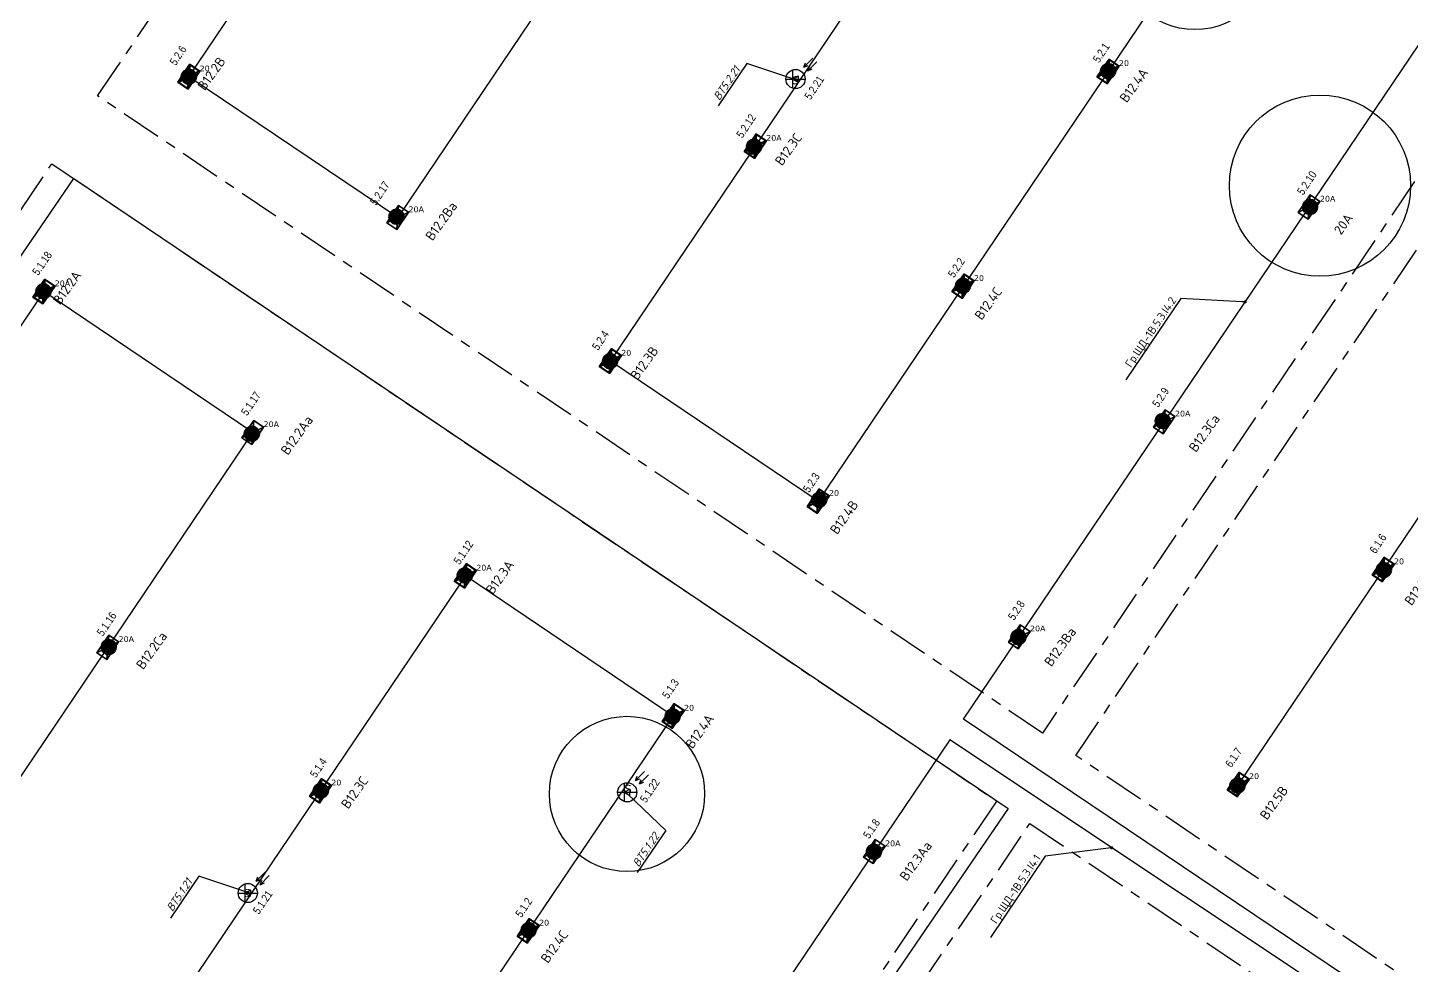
# Model space of a CAD drawing. Header units: millimetres. Extents: x -243740 to 150609, y -473655 to -165121.
# Drawn here: x 34814 to 78050, y -307280 to -277976 of the extents above; entities that cross this region are included whole.
import ezdxf
from ezdxf import colors
from ezdxf.entities.mleader import LeaderData, LeaderLine
from ezdxf.enums import TextEntityAlignment as Align
from ezdxf.math import Vec2, Vec3

# ---------------------------------------------------------------- set-up
doc = ezdxf.new("R2010")
doc.units = ezdxf.units.MM
doc.linetypes.add('Линия сетки', pattern=[22.225, 12.7, -3.175, 3.175, -3.175])
for name, color, linetype, lineweight in [('0_Авт.', 255, 'Continuous', 5), ('_освещение_dali', 3, 'Continuous', 50), ('DALLI', 6, 'TRAY', 30), ('Аварийное_овещение', 1, 'Continuous', 30), ('Светильники аварийные', 1, 'Continuous', 40)]:
    doc.layers.add(name, color=color, linetype=linetype, lineweight=lineweight)
for name, color, linetype in [('_Гр.ЩД-1В.5.3.I4.1', 6, 'Continuous'), ('_Гр.ЩД-1В.5.3.I4.2', 6, 'Continuous'), ('_Гр.ЩД-1В.5.3.I4.5', 6, 'Continuous')]:
    doc.layers.add(name, color=color, linetype=linetype)
doc.layers.add('сВЕтильники', color=7, linetype='Continuous', lineweight=40, true_color=0x600080)
doc.styles.add('ELine', font='txt.shx')
doc.styles.add('ISOCPEUR', font='isocpeur.ttf')
doc.styles.add('ISOCPEUR_1', font='isocpeur.ttf', dxfattribs={"height": 200})
doc.styles.get("Standard").update_dxf_attribs({"font": 'ARIALN.TTF'})
doc.styles.add('TableTextStyle', font='')
doc.styles.add('Шрифт - 200', font='', dxfattribs={"height": 200})
doc.styles.get('TableTextStyle').set_extended_font_data('VERDANA.TTF')
doc.styles.get('Шрифт - 200').set_extended_font_data('GOST Common', italic=True)
doc.linetypes.add('TRAY', pattern='A,12.119257,["_",ELine,S=4.5,R=90,X=0,Y=-1.555839],0.750382,["_",ELine,S=4.5,R=0,X=0,Y=-0.805849],1.314849,["_",ELine,S=4.5,R=0,X=0,Y=-0.805849],2.250029,["_",ELine,S=4.5,R=90,X=0,Y=-1.555839],13.565483', length=30)
doc.linetypes.add('Truba', pattern='A,3e-05,[4,MSH_7,S=1,R=0,X=0,Y=0],-3.022072', length=3.022102)
doc.linetypes.add('Проводка в лотке', pattern='A,7.5,[130,ltypeshp.shx,S=0.5,R=0,X=0,Y=0],1,[130,ltypeshp.shx,S=1,R=90,X=0,Y=-0.5],1,[130,ltypeshp.shx,S=0.5,R=0,X=0,Y=0],7.5', length=17)

# ---------------------------------------------------------------- blocks, each defined once
blk = doc.blocks.new('A$C0249faeb')
at = {"layer": 'DALLI', "color": 0, "linetype": 'Линия сетки', "lineweight": -3, "ltscale": 100}
for points in [[(-59923, -4517), (-76521, -29124), (-106044, -9211), (-89446, 15396)], [(-32903, -22743), (-49501, -47350), (-75483, -29824), (-58886, -5217)], [(-77952, -31246), (-93849, -54814), (-123372, -34900), (-107475, -11332)], [(-50932, -49471), (-66828, -73039), (-92811, -55514), (-76915, -31946)]]:
    blk.add_lwpolyline(points, close=True, dxfattribs=at)
blk = doc.blocks.new('A$C85fa3c5e')
at = {"layer": '0_Авт.', "color": 6, "lineweight": 25, "ltscale": 100}
for points in [[(5.42, 6.5), (2.59, 3.68), (3.15, 5.07)], [(5.42, 6.5), (2.59, 3.68), (3.98, 4.24)], [(6.66, 5.43), (3.83, 2.6), (4.39, 3.99)], [(6.66, 5.43), (3.83, 2.6), (5.22, 3.16)], [(-3, 0), (3, 0)], [(-0.97, 2.84), (-0.98, -2.84)], [(-0.98, 0), (0.85, 1), (0.85, -0.01)], [(-0.98, 0), (0.84, -1.02), (0.85, -0.01)]]:
    blk.add_lwpolyline(points, dxfattribs=at)
blk.add_circle((0, 0), 3, dxfattribs=at)
blk = doc.blocks.new('_Dot')
at = {"color": 0, "linetype": 'ByBlock', "lineweight": -2}
blk.add_line((-0.5, 0), (-1, 0), dxfattribs=at)
at = {"color": 0, "linetype": 'ByBlock', "const_width": 0.5}
blk.add_lwpolyline([(-0.25, 0, 1), (0.25, 0, 1)], format="xyb", close=True, dxfattribs=at)
blk = doc.blocks.new('26494_2_0')
mesh = blk.add_polyface()
corners = [(0.186, 0.329, -0.215), (0.186, -0.329), (0.186, -0.329, -0.215), (0.186, -0.329), (0.186, 0.329, -0.215), (0.186, 0.329), (0.186, -0.329, -0.215), (-0.186, -0.329), (-0.186, -0.329, -0.215), (-0.186, -0.329), (0.186, -0.329, -0.215), (0.186, -0.329), (-0.186, -0.329, -0.215), (-0.186, 0.329), (-0.186, 0.329, -0.215), (-0.186, 0.329), (-0.186, -0.329, -0.215), (-0.186, -0.329), (-0.186, 0.329, -0.215), (0.186, 0.329), (0.186, 0.329, -0.215), (0.186, 0.329), (-0.186, 0.329, -0.215), (-0.186, 0.329), (0.186, 0.329), (-0.186, -0.329), (0.186, -0.329), (-0.186, -0.329), (0.186, 0.329), (-0.186, 0.329), (-0.186, 0.329, -0.215), (0.186, -0.329, -0.215), (-0.186, -0.329, -0.215), (0.186, -0.329, -0.215), (-0.186, 0.329, -0.215), (0.186, 0.329, -0.215)]
mesh.append_faces([[corners[k] for k in face] for face in [(0, 1, 2), (3, 4, 5), (6, 7, 8), (9, 10, 11), (12, 13, 14), (15, 16, 17), (18, 19, 20), (21, 22, 23), (24, 25, 26), (27, 28, 29), (30, 31, 32), (33, 34, 35)]])
blk = doc.blocks.new('26549_2_0')
mesh = blk.add_polyface()
corners = [(0.186, 0.329, -0.215), (0.186, -0.329), (0.186, -0.329, -0.215), (0.186, -0.329), (0.186, 0.329, -0.215), (0.186, 0.329), (0.186, -0.329, -0.215), (-0.186, -0.329), (-0.186, -0.329, -0.215), (-0.186, -0.329), (0.186, -0.329, -0.215), (0.186, -0.329), (-0.186, -0.329, -0.215), (-0.186, 0.329), (-0.186, 0.329, -0.215), (-0.186, 0.329), (-0.186, -0.329, -0.215), (-0.186, -0.329), (-0.186, 0.329, -0.215), (0.186, 0.329), (0.186, 0.329, -0.215), (0.186, 0.329), (-0.186, 0.329, -0.215), (-0.186, 0.329), (0.186, 0.329), (-0.186, -0.329), (0.186, -0.329), (-0.186, -0.329), (0.186, 0.329), (-0.186, 0.329), (-0.186, 0.329, -0.215), (0.186, -0.329, -0.215), (-0.186, -0.329, -0.215), (0.186, -0.329, -0.215), (-0.186, 0.329, -0.215), (0.186, 0.329, -0.215)]
mesh.append_faces([[corners[k] for k in face] for face in [(0, 1, 2), (3, 4, 5), (6, 7, 8), (9, 10, 11), (12, 13, 14), (15, 16, 17), (18, 19, 20), (21, 22, 23), (24, 25, 26), (27, 28, 29), (30, 31, 32), (33, 34, 35)]])
blk = doc.blocks.new('dgdg')
at = {"layer": 'Аварийное_овещение', "lineweight": 40, "xscale": 1000, "yscale": 1000, "zscale": 1000, "rotation": 325.9999999999997}
for name, p in [('26494_2_0', (309496, 113857, 3151)), ('26494_2_0', (281016, 113526, 3151)), ('26549_2_0', (304967, 107142, 3151)), ('26494_2_0', (276487, 106811, 3151)), ('26494_2_0', (300437, 100426, 3151)), ('26494_2_0', (271957, 100095, 3151)), ('26549_2_0', (295908, 93711, 3151))]:
    blk.add_blockref(name, p, dxfattribs=at)
at = {"layer": 'сВЕтильники', "lineweight": 40, "xscale": 1000, "yscale": 1000, "zscale": 1000, "rotation": 325.9999999999997}
for name, p in [('26494_2_0', (303215, 118094, 3151)), ('26494_2_0', (274490, 117928, 3151)), ('26549_2_0', (292193, 115758, 3151)), ('26549_2_0', (269961, 111212, 3151)), ('26494_2_0', (298685, 111379, 3151)), ('26494_2_0', (287663, 109042, 3151)), ('26494_2_0', (294156, 104663, 3151)), ('26549_2_0', (283134, 102327, 3151)), ('26494_2_0', (311811, 102525, 3151)), ('26494_2_0', (289626, 97948, 3151)), ('26494_2_0', (278604, 95612, 3151)), ('26494_2_0', (307281, 95810, 3151)), ('26494_2_0', (285097, 91233, 3151))]:
    blk.add_blockref(name, p, dxfattribs=at)
at = {"layer": 'Аварийное_овещение', "style": 'ISOCPEUR_1'}
blk.add_text('20А', height=300, rotation=54.2972, dxfattribs=at).set_placement((310490, 112959))
at = {"layer": 'сВЕтильники', "style": 'ISOCPEUR_1'}
for s, p in [('В12.2В', (274984, 117473, 21000)), ('В12.4А', (303795, 117091, 21000)), ('В12.3С', (293025, 115121, 21000)), ('В12.2А', (270465, 110774, 21000)), ('В12.4С', (299264, 110298, 21000)), ('В12.3В', (288506, 108421, 21000)), ('В12.4В', (294745, 103599, 21000)), ('В12.3А', (283987, 101722, 21000)), ('В12.5С', (312698, 101376, 21000)), ('В12.4А', (290226, 96899, 21000)), ('В12.3С', (279468, 95022, 21000)), ('В12.5В', (308179, 94676, 21000)), ('В12.4С', (285707, 90200, 21000))]:
    blk.add_text(s, height=300, rotation=54.2972, dxfattribs=at).set_placement(p)
at = {"layer": 'Светильники аварийные', "style": 'ISOCPEUR_1'}
for s, p in [('В12.2Ва', (282102, 112776)), ('В12.2Аа', (277583, 106077)), ('В12.3Са', (305959, 106167)), ('В12.2Са', (273064, 99377)), ('В12.3Ва', (301440, 99468)), ('В12.3Аа', (296921, 92768))]:
    blk.add_text(s, height=300, rotation=54.2972, dxfattribs=at).set_placement(p)
blk = doc.blocks.new('A$Cab2378fa')
at = {"lineweight": 25}
h = blk.add_hatch(color=0, dxfattribs=at)
h.paths.add_polyline_path([(162, -157, 0.442338), (148, 178), (0, 0)])
h.paths.add_polyline_path([(-142, -170), (0, 0), (-163, 158, 0.430096)])
at = {"lineweight": 25, "true_color": 0xfff5f5}
h = blk.add_hatch(color=7, dxfattribs=at)
h.dxf.hatch_style = 1
h.paths.add_polyline_path([(0, 0), (-142, -170, 0.174923), (3, -222, 0.197808), (162, -157)])
h.paths.add_polyline_path([(-163, 158), (0, 0), (148, 178, 0.175398), (3, 230, 0.209014)])
blk.add_circle((3, 4), 226)

msp = doc.modelspace()

# ---------------------------------------------------------------- linework, layer by layer
at = {"layer": '_Гр.ЩД-1В.5.3.I4.1', "ltscale": 100}
msp.add_lwpolyline([(110536, -307227), (104220, -302967), (92894, -319736), (63625, -300232), (47676, -323876), (41395, -319639), (54986, -299489), (48494, -295110), (34902, -315260), (28255, -310777), (41847, -290627), (35321, -286225), (21729, -306375)], dxfattribs=at)
at = {"layer": '_Гр.ЩД-1В.5.3.I4.2', "ltscale": 100}
msp.add_lwpolyline([(110553, -307179), (104099, -302825), (93081, -319123), (64061, -299585), (79386, -276865), (73104, -272628), (59516, -292774), (53023, -288395), (66612, -268249), (59965, -263766), (46376, -283912), (39850, -279510), (53439, -259364)], dxfattribs=at)
at = {"layer": '_Гр.ЩД-1В.5.3.I4.5', "ltscale": 100}
msp.add_lwpolyline([(110609, -307096), (104050, -302672), (93545, -318248), (91123, -316614), (105918, -294762), (99355, -290335), (85767, -310481), (79204, -306054), (92792, -285908), (86230, -281482), (72641, -301627)], dxfattribs=at)
at = {"layer": 'Defpoints', "color": 3, "ltscale": 100}
msp.add_lwpolyline([(20246, -306123), (36254, -282692), (65448, -302383), (49440, -325814)], close=True, dxfattribs=at)
for centre, radius in [((71289, -275612, 11785), 2425), ((75195, -282912), 2831), ((53541, -301923, 11785), 2425)]:
    msp.add_circle(centre, radius, dxfattribs=at)

# ---------------------------------------------------------------- block references
at = {"layer": '0_Авт.', "color": 3, "linetype": 'Проводка в лотке', "ltscale": 100, "xscale": 100, "yscale": 100, "zscale": 100}
for p in [(58807, -279582), (53548, -301872, 11785), (41693, -305020)]:
    msp.add_blockref('A$C85fa3c5e', p, dxfattribs=at)
at = {"layer": '_освещение_dali', "color": 5, "ltscale": 100}
for p in [(39847, -279514), (68575, -279335), (64037, -286050), (53010, -288404), (59544, -292737), (77186, -294931), (54964, -299506), (43970, -301828), (72617, -301663), (50463, -306185)]:
    msp.add_blockref('A$Cab2378fa', p, dxfattribs=at)
at = {"layer": '_освещение_dali', "color": 1, "ltscale": 100}
for p in [(57510, -281701), (74881, -283584), (46335, -283890), (35304, -286220), (70279, -290275), (41817, -290671), (48471, -295097), (65767, -297028), (37342, -297336), (61256, -303734)]:
    msp.add_blockref('A$Cab2378fa', p, dxfattribs=at)
at = {"layer": 'Defpoints', "color": 3, "ltscale": 100}
msp.add_blockref('A$C0249faeb', (143045, -270898), dxfattribs=at)
at = {"layer": 'Defpoints', "linetype": 'Truba'}
msp.add_blockref('dgdg', (-234640, -397437), dxfattribs=at)

# ---------------------------------------------------------------- texts
at = {"layer": '_Гр.ЩД-1В.5.3.I4.1', "ltscale": 100}
for s, p in [('5.1.18', (35429, -285453)), ('5.1.17', (41955, -289836)), ('5.1.12', (48594, -294488)), ('5.1.16', (37447, -296725)), ('5.1.3', (55066, -298747)), ('5.1.4', (44062, -301217)), ('5.1.22', (54418, -301933)), ('5.1.8', (61348, -303123)), ('5.1.21', (42321, -305421)), ('5.1.2', (50481, -305586))]:
    msp.add_text(s, height=250, rotation=56, dxfattribs=at).set_placement(p, align=Align.BOTTOM_CENTER)
at = {"layer": '_Гр.ЩД-1В.5.3.I4.2', "ltscale": 100}
for s, p in [('5.2.6', (39679, -278955)), ('5.2.1', (68527, -278872)), ('5.2.21', (59558, -279962)), ('5.2.12', (57429, -281157)), ('5.2.17', (45983, -283261)), ('5.2.10', (74952, -282937)), ('5.2.2', (63998, -285587)), ('5.2.4', (52877, -287857)), ('5.2.9', (70381, -289638)), ('5.2.3', (59468, -292303)), ('5.2.8', (65875, -296293))]:
    msp.add_text(s, height=250, rotation=56.5225, dxfattribs=at).set_placement(p, align=Align.BOTTOM_CENTER)
at = {"layer": '_Гр.ЩД-1В.5.3.I4.5', "ltscale": 100}
for s, p in [('6.1.6', (77173, -294210)), ('6.1.7', (72664, -300894))]:
    msp.add_text(s, height=250, rotation=56.5225, dxfattribs=at).set_placement(p, align=Align.BOTTOM_CENTER)
at = {"layer": '_освещение_dali', "color": 254, "true_color": 0xb5d3e5, "style": 'TableTextStyle'}
for s, height, p in [('20', 180, (40188, -279341, 3151)), ('20', 180, (68913, -279175, 3151)), ('S', 250, (58699, -279744)), ('20А', 180, (57891, -281511, 3151)), ('20А', 180, (46714, -283743, 3151)), ('20А', 180, (75194, -283412, 3151)), ('20', 180, (64383, -285890, 3151)), ('20', 180, (53361, -288227, 3151)), ('20А', 180, (70665, -290127, 3151)), ('20', 180, (59854, -292606, 3151)), ('20А', 180, (66135, -296843, 3151))]:
    msp.add_text(s, height=height, dxfattribs=at).set_placement(p)
at = {"layer": '_освещение_dali', "color": 133, "true_color": 0x8bcad4, "style": 'TableTextStyle'}
for s, height, p in [('20А', 180, (35659, -286057, 3151)), ('20А', 180, (42185, -290458, 3151)), ('20А', 180, (48832, -294942, 3151)), ('20А', 180, (37655, -297174, 3151)), ('20', 180, (55324, -299321, 3151)), ('20', 180, (44302, -301657, 3151)), ('S', 250, (53468, -301892, 11785)), ('20А', 180, (61606, -303558, 3151)), ('S', 250, (41565, -305146)), ('20', 180, (50795, -306036, 3151))]:
    msp.add_text(s, height=height, dxfattribs=at).set_placement(p)
at = {"layer": '_освещение_dali', "color": 254, "true_color": 0xeeb4ce, "style": 'TableTextStyle'}
for p in [(77509, -294744, 3151), (72979, -301459, 3151)]:
    msp.add_text('20', height=180, dxfattribs=at).set_placement(p)

# ---------------------------------------------------------------- leaders
at = {"layer": '_Гр.ЩД-1В.5.3.I4.1', "ltscale": 100}
ml = msp.add_multileader_mtext('Standard', dxfattribs=at)
ml.set_content('Гр.ЩД-1В.5.3.I4.1', color=256, style='ISOCPEUR')
ml.set_leader_properties()
ml.set_arrow_properties(name='DOT')
ml.build(insert=Vec2(0, 0))
ml.multileader.update_dxf_attribs({"has_dogleg": 0, "text_left_attachment_type": 6, "text_right_attachment_type": 6, "arrow_head_size": 100})
ctx = ml.context
ctx.base_point, ctx.char_height, ctx.arrow_head_size, ctx.landing_gap_size, ctx.plane_origin, ctx.plane_x_axis, ctx.plane_y_axis = Vec3(65033, -306212), 250, 100, 200, Vec3(6327, -164757), Vec3(0.559193, 0.829038), Vec3(-0.829038, 0.559193)
ctx.left_attachment, ctx.right_attachment = 6, 6
notes = []
notes.append((ctx, [(1, (1, 1, 0), (66618, -303863), (-0.559193, -0.829038), 8, [(1, [(68686, -303606)], 0, [])])]))
ctx.mtext.insert, ctx.mtext.text_direction, ctx.mtext.rotation, ctx.mtext.flow_direction = Vec3(64876, -305864), Vec3(0.559193, 0.829038), 0.977384, 5
at = {"layer": '_Гр.ЩД-1В.5.3.I4.2', "ltscale": 100}
ml = msp.add_multileader_mtext('Standard', dxfattribs=at)
ml.set_content('Гр.ЩД-1В.5.3.I4.2', color=256, style='ISOCPEUR')
ml.set_leader_properties()
ml.set_arrow_properties(name='DOT')
ml.build(insert=Vec2(0, 0))
ml.multileader.update_dxf_attribs({"has_dogleg": 0, "text_left_attachment_type": 6, "text_right_attachment_type": 6, "arrow_head_size": 100})
ctx = ml.context
ctx.base_point, ctx.char_height, ctx.arrow_head_size, ctx.landing_gap_size, ctx.plane_origin, ctx.plane_x_axis, ctx.plane_y_axis = Vec3(69242, -288826), 250, 100, 200, Vec3(10536, -147371), Vec3(0.559193, 0.829038), Vec3(-0.829038, 0.559193)
ctx.left_attachment, ctx.right_attachment = 6, 6
notes.append((ctx, [(1, (1, 1, 0), (70854, -286436), (-0.559193, -0.829038), 8, [(1, [(72856, -286546)], 0, [])])]))
ctx.mtext.insert, ctx.mtext.text_direction, ctx.mtext.rotation, ctx.mtext.flow_direction = Vec3(69084, -288479), Vec3(0.559193, 0.829038), 0.977384, 5
at = {"layer": '_освещение_dali'}
ml = msp.add_multileader_mtext('Standard', dxfattribs=at)
ml.set_content('{\\fISOCPEUR|b0|i1|c204|p34;ВТ5.2.21}', color=256, style='Шрифт - 200')
ml.set_leader_properties()
ml.set_arrow_properties(name='DOT')
ml.build(insert=Vec2(0, 0))
ml.multileader.update_dxf_attribs({"has_dogleg": 0, "text_left_attachment_type": 6, "text_right_attachment_type": 6, "arrow_head_size": 100})
ctx = ml.context
ctx.base_point, ctx.char_height, ctx.arrow_head_size, ctx.landing_gap_size, ctx.plane_origin, ctx.plane_x_axis, ctx.plane_y_axis = Vec3(56360, -280467), 250, 100, 200, Vec3(-2360, -138348), Vec3(0.559193, 0.829038), Vec3(-0.829038, 0.559193)
ctx.left_attachment, ctx.right_attachment = 6, 6
notes.append((ctx, [(1, (1, 1, 0), (57288, -279091), (-0.559193, -0.829038), 8, [(1, [(58817, -279608)], 0, [])])]))
ctx.mtext.insert, ctx.mtext.text_direction, ctx.mtext.rotation, ctx.mtext.flow_direction = Vec3(56223, -280133), Vec3(0.559193, 0.829038), 0.977384, 5
ml = msp.add_multileader_mtext('Standard', dxfattribs=at)
ml.set_content('{\\fISOCPEUR|b0|i1|c204|p34;ВТ5.1.22}', color=256, style='Шрифт - 200')
ml.set_leader_properties()
ml.set_arrow_properties(name='DOT')
ml.build(insert=Vec2(0, 0))
ml.multileader.update_dxf_attribs({"has_dogleg": 0, "text_left_attachment_type": 6, "text_right_attachment_type": 6, "arrow_head_size": 100})
ctx = ml.context
ctx.base_point, ctx.char_height, ctx.arrow_head_size, ctx.landing_gap_size, ctx.plane_origin, ctx.plane_x_axis, ctx.plane_y_axis = Vec3(53834, -304424, 11785), 250, 100, 200, Vec3(-5674, -158354, 11785), Vec3(0.559193, 0.829038), Vec3(-0.829038, 0.559193)
ctx.left_attachment, ctx.right_attachment = 6, 6
notes.append((ctx, [(1, (1, 1, 0), (54755, -303058, 11785), (-0.559193, -0.829038), 8, [(1, [(53492, -301866, 11785)], 0, [])])]))
ctx.mtext.insert, ctx.mtext.text_direction, ctx.mtext.rotation, ctx.mtext.flow_direction = Vec3(53697, -304091, 11785), Vec3(0.559193, 0.829038), 0.977384, 5
ml = msp.add_multileader_mtext('Standard', dxfattribs=at)
ml.set_content('{\\fISOCPEUR|b0|i1|c204|p34;ВТ5.1.21}', color=256, style='Шрифт - 200')
ml.set_leader_properties()
ml.set_arrow_properties(name='DOT')
ml.build(insert=Vec2(0, 0))
ml.multileader.update_dxf_attribs({"has_dogleg": 0, "text_left_attachment_type": 6, "text_right_attachment_type": 6, "arrow_head_size": 100})
ctx = ml.context
ctx.base_point, ctx.char_height, ctx.arrow_head_size, ctx.landing_gap_size, ctx.plane_origin, ctx.plane_x_axis, ctx.plane_y_axis = Vec3(39269, -305817), 250, 100, 200, Vec3(-19480, -163741), Vec3(0.559193, 0.829038), Vec3(-0.829038, 0.559193)
ctx.left_attachment, ctx.right_attachment = 6, 6
notes.append((ctx, [(1, (1, 1, 0), (40167, -304485), (-0.559193, -0.829038), 8, [(1, [(41696, -305001)], 0, [])])]))
ctx.mtext.insert, ctx.mtext.text_direction, ctx.mtext.rotation, ctx.mtext.flow_direction = Vec3(39132, -305483), Vec3(0.559193, 0.829038), 0.977384, 5
for ctx, leaders in notes:
    for number, flags, end, landing, length, lines in leaders:
        leader = LeaderData()
        leader.index, (leader.has_last_leader_line, leader.has_dogleg_vector, leader.attachment_direction) = number, flags
        leader.last_leader_point, leader.dogleg_vector, leader.dogleg_length = Vec3(end), Vec3(landing), length
        for number, points, colour, breaks in lines:
            line = LeaderLine()
            line.index, line.vertices, line.color, line.breaks = number, Vec3.list(points), colors.encode_raw_color(colour), breaks
            leader.lines.append(line)
        ctx.leaders.append(leader)

doc.saveas('drawing.dxf')
